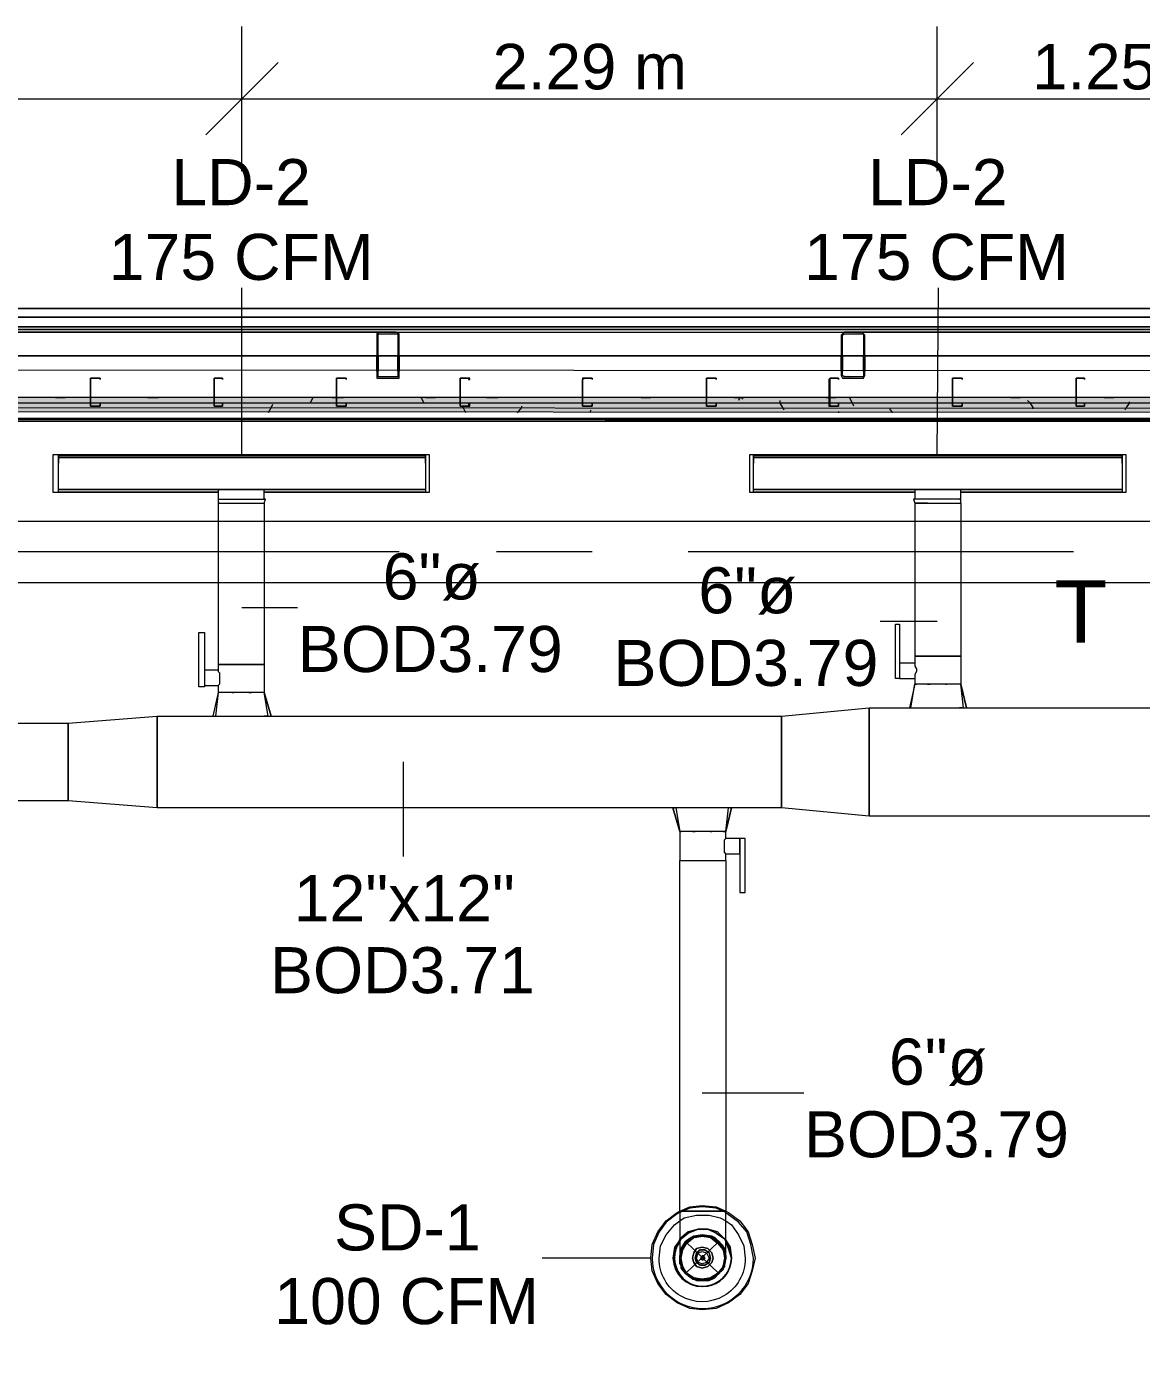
# Model space of a CAD drawing. Header units: metres. Extents: x -2 to 237, y -8 to 52.
# Drawn here: x 28.698 to 32.376, y 44.216 to 48.57 of the extents above; entities that cross this region are included whole.
import ezdxf

# ---------------------------------------------------------------- set-up
doc = ezdxf.new("R2010")
doc.units = ezdxf.units.M
doc.layers.add('HVAC - Ductos', color=5, linetype='Continuous', lineweight=0)
doc.layers.add('PDF2_Text', color=7, linetype='Continuous', lineweight=0)
doc.layers.add('PDF2_Geometry', color=7, linetype='Continuous', lineweight=0, true_color=0xaaaaaa)
doc.layers.add('PDF2_Solid Fills', color=7, linetype='Continuous', lineweight=0, true_color=0xffffff)
doc.styles.add('PDF Helvetica', font='')
doc.styles.get('PDF Helvetica').set_extended_font_data('Helvetica')

msp = doc.modelspace()

# ---------------------------------------------------------------- hatches: boundary and pattern name
at = {"layer": 'PDF2_Solid Fills', "lineweight": 0, "transparency": 33554559}
h = msp.add_hatch(color=256, dxfattribs=at)
h.paths.add_polyline_path([(29.9268, 47.4099), (29.9268, 47.5521), (29.9223, 47.5521), (29.9223, 47.4144), (29.8581, 47.4144), (29.8581, 47.5521), (29.8535, 47.5521), (29.8535, 47.4099)])
h.paths.add_polyline_path([(29.9268, 47.5567), (29.9268, 47.5612), (29.9223, 47.5612)])
h.paths.add_polyline_path([(29.8581, 47.5567), (29.8581, 47.5612), (29.8535, 47.5612)])
h.paths.add_polyline_path([(29.9177, 47.5567), (29.9177, 47.5612), (29.8627, 47.5612)])
h = msp.add_hatch(color=256, dxfattribs=at)
h.paths.add_polyline_path([(31.4541, 47.5567), (31.4541, 47.5612), (31.3899, 47.5612)])
h.paths.add_polyline_path([(31.3899, 47.5521), (31.3853, 47.5521), (31.3853, 47.419)])
h.paths.add_polyline_path([(31.3899, 47.4099), (31.4587, 47.4144), (31.3945, 47.419), (31.3899, 47.419)])
h.paths.add_polyline_path([(31.4633, 47.5521), (31.4587, 47.5521), (31.4587, 47.4144), (31.4633, 47.5515)])
h = msp.add_hatch(color=256, dxfattribs=at)
h.paths.add_polyline_path([(6.1562, 47.3319), (6.1562, 47.3457), (4.4593, 47.3457), (4.4593, 47.3319)])
h.paths.add_polyline_path([(55.7246, 47.3411), (55.7246, 47.3274), (56.4538, 47.3274), (56.4538, 47.3411)])
h.paths.add_polyline_path([(53.6929, 47.3411), (53.6929, 47.3274), (55.72, 47.3274), (55.72, 47.3411)])
h.paths.add_polyline_path([(50.8494, 47.3411), (50.8494, 47.3274), (53.6883, 47.3274), (53.6883, 47.3411)])
h.paths.add_polyline_path([(48.8177, 47.3411), (48.8177, 47.3274), (50.8448, 47.3274), (50.8448, 47.3411)])
h.paths.add_polyline_path([(45.9742, 47.3411), (45.9742, 47.3274), (48.8131, 47.3274), (48.8131, 47.3411)])
h.paths.add_polyline_path([(43.9425, 47.3411), (43.9425, 47.3274), (45.9696, 47.3274), (45.9696, 47.3411)])
h.paths.add_polyline_path([(43.1307, 47.3411), (43.1307, 47.3274), (43.9379, 47.3274), (43.9379, 47.3411)])
h.paths.add_polyline_path([(41.099, 47.3411), (41.099, 47.3274), (43.1261, 47.3274), (43.1261, 47.3411)])
h.paths.add_polyline_path([(39.0673, 47.3411), (39.0673, 47.3274), (41.0944, 47.3274), (41.0944, 47.3411)])
h.paths.add_polyline_path([(38.2555, 47.3411), (38.2555, 47.3274), (39.0627, 47.3274), (39.0627, 47.3411)])
h.paths.add_polyline_path([(36.2238, 47.3457), (36.2238, 47.3274), (38.2509, 47.3274), (38.2509, 47.3411), (36.6274, 47.3457)])
h.paths.add_polyline_path([(34.1921, 47.3457), (34.1921, 47.3274), (36.2192, 47.3274), (36.2192, 47.3457)])
h.paths.add_polyline_path([(33.3803, 47.3457), (33.3803, 47.3274), (34.1875, 47.3274), (34.1875, 47.3457)])
h.paths.add_polyline_path([(31.3486, 47.3457), (31.3486, 47.3274), (33.3757, 47.3274), (33.3757, 47.3457)])
h.paths.add_polyline_path([(30.945, 47.3457), (30.945, 47.3274), (31.344, 47.3274), (31.344, 47.3457)])
h.paths.add_polyline_path([(28.5051, 47.3457), (28.5051, 47.3274), (30.9404, 47.3274), (30.9404, 47.3457)])
h.paths.add_polyline_path([(26.4734, 47.3457), (26.4734, 47.3274), (28.5005, 47.3274), (28.5005, 47.3457)])
h.paths.add_polyline_path([(23.6299, 47.3457), (23.6299, 47.3274), (26.4688, 47.3274), (26.4688, 47.3457)])
h.paths.add_polyline_path([(21.5982, 47.3457), (21.5982, 47.3274), (23.6253, 47.3274), (23.6253, 47.3457)])
h.paths.add_polyline_path([(20.7864, 47.3457), (20.7864, 47.3274), (21.5936, 47.3274), (21.5936, 47.3457)])
h.paths.add_polyline_path([(18.7547, 47.3457), (18.7547, 47.3274), (20.7818, 47.3274), (20.7818, 47.3457)])
h.paths.add_polyline_path([(16.7229, 47.3457), (16.7229, 47.3274), (18.7501, 47.3274), (18.7501, 47.3457)])
h.paths.add_polyline_path([(15.9112, 47.3457), (15.9112, 47.3274), (16.7184, 47.3274), (16.7184, 47.3457)])
h.paths.add_polyline_path([(13.8795, 47.3457), (13.8795, 47.3274), (15.9066, 47.3274), (15.9066, 47.3457)])
h.paths.add_polyline_path([(12.2514, 47.3319), (13.8626, 47.3274), (13.8749, 47.3274), (13.8749, 47.3457), (11.8478, 47.3457), (11.8478, 47.3319)])
h.paths.add_polyline_path([(11.8432, 47.3319), (11.8432, 47.3457), (11.036, 47.3457), (11.036, 47.3319)])
h.paths.add_polyline_path([(11.0314, 47.3319), (11.0314, 47.3457), (9.0043, 47.3457), (9.0043, 47.3319)])
h.paths.add_polyline_path([(8.9997, 47.3319), (8.9997, 47.3457), (6.1608, 47.3457), (6.1608, 47.3319)])
for points in [[(4.4593, 47.3136), (56.4217, 47.3136), (56.44, 47.309), (56.4401, 47.309), (56.4401, 47.3273), (12.2514, 47.3319), (4.4593, 47.3319)], [(56.408, 47.2998), (56.4217, 47.2953), (56.4217, 47.3136), (4.4593, 47.3136), (4.4593, 47.2998)]]:
    msp.add_hatch(color=256, dxfattribs=at).paths.add_polyline_path(points)

# ---------------------------------------------------------------- linework, layer by layer
at = {"layer": 'HVAC - Ductos', "lineweight": 0}
for points in [[(29.4086, 48.0932), (29.4086, 48.3317), (29.4086, 48.5702)], [(31.7017, 48.0932), (31.7017, 48.3317), (31.7017, 48.5702)], [(29.5279, 48.451), (29.4086, 48.3317), (29.2893, 48.2125)], [(31.821, 48.451), (31.7017, 48.3317), (31.5825, 48.2125)], [(5.1014, 48.3317), (6.6102, 48.3317), (11.2332, 48.3317), (13.43, 48.3317), (14.5491, 48.3317), (16.2368, 48.3317), (17.9751, 48.3317), (20.3645, 48.3317), (22.5016, 48.3317), (23.7537, 48.3317), (27.1155, 48.3317), (29.4086, 48.3317), (31.7017, 48.3317), (32.9583, 48.3317), (34.4718, 48.3317), (36.1367, 48.3317), (38.6499, 48.3317)], [(29.4086, 47.1576), (29.4086, 47.708)], [(31.7017, 47.1576), (31.7063, 47.708)], [(30.014, 47.1301), (30.014, 47.1347), (30.014, 47.1393), (30.014, 47.1576), (30.014, 47.153), (28.8032, 47.153), (28.8032, 47.1576), (28.8032, 47.1393), (28.8032, 47.1347), (28.8032, 47.1301)], [(30.014, 47.1576), (28.8032, 47.1576)], [(28.8032, 47.1347), (28.8032, 47.1393), (28.8032, 47.1439)], [(30.014, 47.1439), (30.014, 47.1393), (30.014, 47.1347)], [(32.3117, 47.1301), (32.3117, 47.1347), (32.3117, 47.1393), (32.3117, 47.1576), (32.3117, 47.153), (31.0963, 47.153), (31.0963, 47.1576), (31.0963, 47.1393), (31.0963, 47.1347), (31.0963, 47.1301)], [(32.3117, 47.1576), (31.0963, 47.1576)], [(31.0963, 47.1347), (31.0963, 47.1393), (31.0963, 47.1439)], [(32.3117, 47.1439), (32.3117, 47.1393), (32.3117, 47.1347)], [(28.8032, 47.098), (28.8032, 47.1026)], [(28.8032, 47.0888), (28.8032, 47.0934)], [(30.014, 47.1026), (30.014, 47.098)], [(30.014, 47.0934), (30.014, 47.0888)], [(31.0963, 47.098), (31.0963, 47.1026)], [(31.0963, 47.0888), (31.0963, 47.0934)], [(32.3117, 47.1026), (32.3117, 47.098)], [(32.3117, 47.0934), (32.3117, 47.0888)], [(28.8032, 47.0338), (29.3306, 47.0338), (28.8032, 47.0338), (28.8032, 47.0521), (28.8032, 47.0567), (28.8032, 47.0613)], [(28.8032, 47.0476), (28.8032, 47.0521), (28.8032, 47.0567)], [(30.014, 47.0613), (30.014, 47.0567), (30.014, 47.0521), (30.014, 47.0338), (29.4819, 47.0338), (30.014, 47.0338)], [(30.014, 47.0567), (30.014, 47.0521), (30.014, 47.0476)], [(31.0963, 47.0338), (31.6284, 47.0338), (31.0963, 47.0338), (31.0963, 47.0521), (31.0963, 47.0567), (31.0963, 47.0613)], [(31.0963, 47.0476), (31.0963, 47.0521), (31.0963, 47.0567)], [(31.7751, 47.0109), (31.7797, 47.0109), (31.7797, 47.043), (31.7751, 47.043), (31.7705, 47.043), (31.7567, 47.043), (31.743, 47.043), (31.7247, 47.043), (31.7017, 47.043), (31.6833, 47.043), (31.665, 47.043), (31.6513, 47.043), (31.6376, 47.043), (31.6284, 47.043), (31.6284, 47.0109)], [(32.3117, 47.0613), (32.3117, 47.0567), (32.3117, 47.0521), (32.3117, 47.0338), (31.7797, 47.0338), (32.3117, 47.0338)], [(32.3117, 47.0567), (32.3117, 47.0521), (32.3117, 47.0476)], [(29.4407, 46.9971), (29.4453, 46.9971), (29.4636, 46.9971), (29.4728, 46.9971), (29.4774, 46.9971), (29.4819, 46.9971), (29.4819, 46.4651), (29.4728, 46.4651), (29.4636, 46.4651), (29.4453, 46.4651), (29.427, 46.4651), (29.4086, 46.4651), (29.3902, 46.4651), (29.3719, 46.4651), (29.3536, 46.4651), (29.3398, 46.4651), (29.3352, 46.4651), (29.3306, 46.4651), (29.3306, 46.4468), (29.2848, 46.4468), (29.2848, 46.4422), (29.2848, 46.4376), (29.2848, 46.433), (29.2848, 46.4284), (29.2848, 46.4192), (29.2848, 46.4146), (29.2848, 46.4055), (29.2848, 46.4009), (29.2848, 46.3963), (29.3306, 46.3963), (29.3306, 46.3734), (29.3215, 46.2954)], [(29.3352, 46.9971), (29.3306, 46.9971), (29.3306, 46.4651), (29.3352, 46.4651), (29.3398, 46.4651), (29.3536, 46.4651), (29.3719, 46.4651), (29.3902, 46.4651), (29.4086, 46.4651), (29.427, 46.4651), (29.4453, 46.4651), (29.4636, 46.4651), (29.4728, 46.4651), (29.4819, 46.4651), (29.4819, 46.3734), (29.4774, 46.3734), (29.4728, 46.3734), (29.4636, 46.3734), (29.4453, 46.3734), (29.427, 46.3734), (29.4086, 46.3734), (29.3902, 46.3734), (29.3719, 46.3734), (29.3536, 46.3734), (29.3398, 46.3734), (29.3352, 46.3734), (29.3306, 46.3734), (29.3123, 46.2954), (29.3169, 46.2954)], [(29.3306, 47.0109), (29.3352, 47.0109), (29.3536, 47.0109), (29.3765, 47.0109), (29.4086, 47.0109), (29.4362, 47.0109), (29.4636, 47.0109), (29.4774, 47.0109), (29.4865, 47.0109)], [(29.3398, 46.9971), (29.3536, 46.9971), (29.3719, 46.9971), (29.3765, 46.9971)], [(29.3811, 46.9971), (29.3902, 46.9971), (29.4086, 46.9971), (29.427, 46.9971), (29.4316, 46.9971)], [(31.7751, 46.9971), (31.7797, 46.9971), (31.7797, 46.4926), (31.7751, 46.4926), (31.7705, 46.4926), (31.7567, 46.4926), (31.743, 46.4926), (31.7247, 46.4926), (31.7017, 46.4926), (31.6833, 46.4926), (31.665, 46.4926), (31.6513, 46.4926), (31.6376, 46.4926), (31.6284, 46.4926), (31.6284, 46.4697), (31.5779, 46.4697), (31.5779, 46.4651), (31.5779, 46.4605), (31.5779, 46.4514), (31.5779, 46.4468), (31.5779, 46.4376), (31.5779, 46.433), (31.5779, 46.4284), (31.5779, 46.4238), (31.5779, 46.4192), (31.6284, 46.4192), (31.6284, 46.4009), (31.633, 46.4009), (31.6284, 46.4009)], [(31.6696, 46.9971), (31.665, 46.9971), (31.6513, 46.9971), (31.6376, 46.9971), (31.633, 46.9971), (31.6284, 46.9971), (31.6284, 46.4926), (31.6376, 46.4926), (31.6513, 46.4926), (31.665, 46.4926), (31.6833, 46.4926), (31.7017, 46.4926), (31.7247, 46.4926), (31.743, 46.4926), (31.7567, 46.4926), (31.7705, 46.4926), (31.7751, 46.4926), (31.7797, 46.4926), (31.7797, 46.4009), (31.7751, 46.4009), (31.7705, 46.4009), (31.7567, 46.4009), (31.743, 46.4009), (31.7247, 46.4009), (31.7017, 46.4009), (31.6833, 46.4009), (31.665, 46.4009), (31.6513, 46.4009), (31.6376, 46.4009), (31.633, 46.4009), (31.6284, 46.4009), (31.61, 46.3229)], [(31.6788, 46.9971), (31.6833, 46.9971), (31.7017, 46.9971), (31.7247, 46.9971), (31.7293, 46.9971)], [(31.7339, 46.9971), (31.743, 46.9971), (31.7567, 46.9971), (31.7705, 46.9971)], [(29.4086, 46.6532), (29.5921, 46.6532)], [(31.7017, 46.6073), (31.5137, 46.6073)], [(31.6284, 46.4697), (31.6284, 46.4651), (31.6284, 46.4605), (31.633, 46.4514), (31.633, 46.4422), (31.6284, 46.433), (31.6284, 46.4284), (31.6284, 46.4238), (31.6284, 46.4192)], [(29.3306, 46.4468), (29.3306, 46.4422), (29.3352, 46.4376), (29.3352, 46.433), (29.3352, 46.4238), (29.3352, 46.4146), (29.3352, 46.4055), (29.3352, 46.4009), (29.3306, 46.3963)], [(31.6146, 46.3229), (31.6284, 46.4009), (31.61, 46.3229), (31.6146, 46.3229), (31.6192, 46.3229), (31.6284, 46.3229)], [(31.7201, 46.3229), (31.7247, 46.3229), (31.7384, 46.3229), (31.7476, 46.3229), (31.7522, 46.3229), (31.7567, 46.3229), (31.7751, 46.3229), (31.7889, 46.3229), (31.7797, 46.4009)], [(31.7981, 46.3229), (31.7797, 46.4009), (31.7981, 46.3229)], [(29.3306, 46.3734), (29.3123, 46.2954), (29.3169, 46.2954), (29.3215, 46.2954), (29.3352, 46.2954), (29.3536, 46.2954), (29.3582, 46.2954), (29.3628, 46.2954), (29.3719, 46.2954), (29.3856, 46.2954), (29.3902, 46.2954)], [(29.5049, 46.2954), (29.4819, 46.3734), (29.5049, 46.2954)], [(29.4957, 46.2954), (29.4819, 46.3734)], [(29.3948, 46.2954), (29.4178, 46.2954), (29.4224, 46.2954), (29.427, 46.2954), (29.4407, 46.2954), (29.4499, 46.2954), (29.4545, 46.2954), (29.4636, 46.2954), (29.4774, 46.2954)], [(29.4911, 46.2954), (29.4819, 46.2954), (29.4911, 46.2954), (29.4957, 46.2954), (29.5003, 46.2954), (29.5049, 46.2954), (29.5003, 46.2954)], [(31.1881, 46.2954), (31.477, 46.3229)], [(31.1881, 45.9927), (31.1881, 46.2954)], [(31.477, 46.3229), (31.477, 45.9652)], [(31.633, 46.3229), (31.6513, 46.3229)], [(31.6559, 46.3229), (31.6605, 46.3229), (31.6696, 46.3229), (31.6833, 46.3229), (31.6879, 46.3229), (31.6925, 46.3229), (31.7155, 46.3229)], [(31.7843, 46.3229), (31.7751, 46.3229)], [(31.7935, 46.3229), (31.7981, 46.3229)], [(29.9406, 46.144), (29.9406, 45.8322)], [(30.8533, 45.9927), (30.8441, 45.9927), (30.8395, 45.9927), (30.8349, 45.9927), (30.8303, 45.9927), (30.8533, 45.9148), (30.8303, 45.9927), (30.8349, 45.9927)], [(30.8395, 45.9927), (30.8533, 45.9148), (30.8578, 45.9148)], [(30.9954, 45.9148), (31, 45.9148), (31.0046, 45.9148), (31, 45.9148), (30.9954, 45.9148), (30.9817, 45.9148), (30.968, 45.9148), (30.9496, 45.9148), (30.9266, 45.9148), (30.9083, 45.9148), (30.89, 45.9148), (30.8716, 45.9148), (30.8624, 45.9148), (30.8578, 45.9148), (30.8533, 45.9148), (30.8533, 45.8185), (30.8624, 45.8185), (30.8716, 45.8185), (30.89, 45.8185), (30.9083, 45.8185), (30.9266, 45.8185), (30.9496, 45.8185), (30.968, 45.8185), (30.9817, 45.8185), (30.9954, 45.8185), (31, 45.8185), (31.0046, 45.8185), (31.0046, 45.8414), (31.0505, 45.8414), (31.0505, 45.846), (31.0505, 45.8552), (31.0505, 45.8597), (31.0505, 45.8643), (31.0505, 45.8735), (31.0505, 45.878), (31.0505, 45.8826), (31.0505, 45.8872), (31.0505, 45.8918), (31.0505, 45.7129), (31.0688, 45.7129), (31.0688, 45.8918), (31.0505, 45.8918), (31.0046, 45.8918), (31.0046, 45.9148), (31.0138, 45.9927), (31, 45.9927), (30.9817, 45.9927), (30.9771, 45.9927), (30.9725, 45.9927), (30.9634, 45.9927), (30.9496, 45.9927), (30.945, 45.9927), (30.9404, 45.9927), (30.9175, 45.9927), (30.9129, 45.9927), (30.9083, 45.9927), (30.8946, 45.9927), (30.8854, 45.9927), (30.8808, 45.9927)], [(30.8762, 45.9927), (30.8716, 45.9927), (30.8578, 45.9927)], [(31.023, 45.9927), (31.0046, 45.9148), (31.023, 45.9927)], [(31.477, 45.9652), (31.1881, 45.9927)], [(30.8762, 45.9148), (30.8716, 45.9148)], [(30.9312, 45.9148), (30.9266, 45.9148)], [(30.9817, 45.9148), (30.9771, 45.9148)], [(31.0046, 45.8414), (31, 45.846), (31, 45.8552), (31, 45.8597), (31, 45.8689), (31, 45.878), (31, 45.8872), (31.0046, 45.8918)], [(30.9266, 45.0525), (31.2614, 45.0525)], [(30.8533, 44.6627), (30.8854, 44.6765), (30.9266, 44.681), (30.9725, 44.6765), (31.0046, 44.6627)], [(31.0046, 44.6581), (30.9725, 44.6719), (30.9266, 44.6765), (30.8854, 44.6719), (30.8533, 44.6581)], [(31.0046, 44.5113), (31.0046, 44.5159), (31.0046, 44.5343), (31.0046, 44.5618), (31.0046, 44.5985), (31.0046, 44.6444), (31.0046, 44.6627), (31, 44.6627), (30.9954, 44.6627), (30.9817, 44.6627), (30.968, 44.6627), (30.9496, 44.6627), (30.9266, 44.6627), (30.9083, 44.6627), (30.89, 44.6627), (30.8716, 44.6627), (30.8624, 44.6627), (30.8533, 44.6627), (30.8533, 44.6168), (30.8533, 44.5756), (30.8533, 44.5435), (30.8533, 44.5205), (30.8533, 44.5113)], [(30.8533, 44.6627), (30.8624, 44.6627), (30.8716, 44.6627), (30.89, 44.6627), (30.9083, 44.6627), (30.9266, 44.6627), (30.9496, 44.6627), (30.968, 44.6627), (30.9817, 44.6627), (30.9954, 44.6627), (31, 44.6627), (31.0046, 44.6627)], [(30.8533, 44.6306), (30.867, 44.6398), (30.9083, 44.649), (30.9496, 44.649), (30.9863, 44.6398), (31.0046, 44.6306)], [(30.9542, 44.5802), (30.9588, 44.5802), (30.9588, 44.5756), (30.9817, 44.5618), (30.968, 44.5756), (30.9496, 44.5802), (30.9266, 44.5847), (30.9083, 44.5802), (30.89, 44.5756), (30.8716, 44.5618), (30.8624, 44.5481), (30.8533, 44.5297), (30.8533, 44.5159), (30.8533, 44.5068), (30.8533, 44.4884), (30.8624, 44.4701), (30.8716, 44.4563), (30.89, 44.4426), (30.9083, 44.4334), (30.9266, 44.4334), (30.9496, 44.4334), (30.968, 44.4426), (30.9817, 44.4563), (30.9954, 44.4701), (31, 44.4884), (30.9908, 44.4701), (30.9817, 44.4563), (30.9634, 44.4426), (30.945, 44.438), (30.9266, 44.4334), (30.9083, 44.438), (30.89, 44.4426), (30.8762, 44.4563), (30.8624, 44.4701), (30.8578, 44.4884), (30.8533, 44.5068), (30.8578, 44.5297), (30.8624, 44.5435), (30.8762, 44.5618), (30.89, 44.571), (30.9083, 44.5802), (30.9266, 44.5802), (30.945, 44.5802), (30.9634, 44.571), (30.9817, 44.5618), (30.9908, 44.5435), (31, 44.5297), (30.9954, 44.5481), (30.9817, 44.5618), (30.9954, 44.5389), (31, 44.5389), (31, 44.5343)], [(30.8716, 44.4563), (30.8578, 44.4793), (30.8578, 44.4839), (30.8533, 44.5068), (30.8578, 44.5343), (30.8578, 44.5389), (30.8716, 44.5618), (30.8578, 44.5389)], [(30.8624, 44.5389), (30.8762, 44.5618), (30.8946, 44.5756), (30.8991, 44.5802), (30.9037, 44.5802)], [(30.9037, 44.5756), (30.9266, 44.5802), (30.9542, 44.5756)], [(30.7569, 44.5068), (30.3992, 44.5068)], [(30.8533, 44.5113), (30.8578, 44.5389), (30.8533, 44.5068), (30.8578, 44.4839)], [(30.8578, 44.4839), (30.8578, 44.4793), (30.8578, 44.4747), (30.8578, 44.4793), (30.8578, 44.4839), (30.8533, 44.4884), (30.8533, 44.5068), (30.8533, 44.5159)], [(30.8533, 44.5068), (30.8578, 44.4793)], [(30.8762, 44.4563), (30.8946, 44.438), (30.8991, 44.438), (30.9266, 44.4334), (30.9588, 44.438), (30.9817, 44.4563), (31, 44.4793), (31.0046, 44.5068), (31, 44.4839), (30.9954, 44.4793), (30.9817, 44.4563), (30.9588, 44.4426)], [(30.9954, 44.5343), (31, 44.5068), (30.9954, 44.4839)], [(31.0046, 44.5159), (31.0046, 44.5068), (31, 44.4884), (31, 44.4839), (31, 44.4793), (30.9954, 44.4747), (31, 44.4793), (31, 44.4839)], [(30.8946, 44.438), (30.8991, 44.438), (30.9037, 44.438), (30.8991, 44.438), (30.8946, 44.438), (30.89, 44.4426), (30.8716, 44.4563), (30.8624, 44.4701), (30.8578, 44.4793)], [(30.8991, 44.438), (30.8716, 44.4563), (30.8578, 44.4747)], [(30.8946, 44.4426), (30.8762, 44.4563), (30.8624, 44.4793)], [(30.9954, 44.4793), (30.9954, 44.4701), (30.9817, 44.4563), (30.968, 44.4426), (30.9588, 44.438), (30.9542, 44.438), (30.9496, 44.4334), (30.9266, 44.4334), (30.9083, 44.4334), (30.8991, 44.438)], [(30.9954, 44.4747), (30.9817, 44.4563), (30.9588, 44.438), (30.9542, 44.438), (30.9266, 44.4334), (30.9037, 44.438), (30.9266, 44.4334), (30.9542, 44.438)], [(30.9588, 44.438), (30.9542, 44.438)]]:
    msp.add_lwpolyline(points, dxfattribs=at)
for points in [[(28.7848, 47.1576), (28.7848, 47.0338), (28.8032, 47.0338), (28.8032, 47.1576)], [(28.8032, 47.1484), (30.014, 47.1484), (30.014, 47.043), (28.8032, 47.043)], [(30.0278, 47.1576), (30.014, 47.1576), (30.014, 47.0338), (30.0278, 47.0338)], [(31.0826, 47.1576), (31.0826, 47.0338), (31.0963, 47.0338), (31.0963, 47.1576)], [(31.0963, 47.1484), (32.3117, 47.1484), (32.3117, 47.043), (31.0963, 47.043)], [(32.3255, 47.1576), (32.3117, 47.1576), (32.3117, 47.0338), (32.3255, 47.0338)], [(30.014, 47.043), (28.8032, 47.043)], [(29.3306, 46.9971), (29.3352, 46.9971), (29.3536, 46.9971), (29.3765, 46.9971), (29.4086, 46.9971), (29.4362, 46.9971), (29.4636, 46.9971), (29.4774, 46.9971), (29.4819, 46.9971), (29.4865, 47.0109), (29.4819, 47.0109), (29.4819, 47.043), (29.4728, 47.043), (29.4636, 47.043), (29.4453, 47.043), (29.427, 47.043), (29.4086, 47.043), (29.3902, 47.043), (29.3719, 47.043), (29.3536, 47.043), (29.3398, 47.043), (29.3352, 47.043), (29.3306, 47.043), (29.3306, 47.0109)], [(32.3117, 47.043), (31.0963, 47.043)], [(31.6284, 46.9971), (31.633, 46.9971), (31.6513, 46.9971), (31.6742, 46.9971), (31.7017, 46.9971), (31.7339, 46.9971), (31.7567, 46.9971), (31.7751, 46.9971), (31.7797, 46.9971), (31.7797, 47.0109), (31.7751, 47.0109), (31.7567, 47.0109), (31.7339, 47.0109), (31.7017, 47.0109), (31.6742, 47.0109), (31.6467, 47.0109), (31.633, 47.0109), (31.6238, 47.0109)], [(31.5642, 46.5981), (31.5779, 46.5981), (31.5779, 46.4192), (31.5642, 46.4192)], [(29.2665, 46.5706), (29.2848, 46.5706), (29.2848, 46.3917), (29.2665, 46.3917)], [(31.6788, 46.4009), (31.6742, 46.4009), (31.6696, 46.4009), (31.6742, 46.4009)], [(31.7339, 46.4009), (31.7293, 46.4009)], [(29.3811, 46.3734), (29.3765, 46.3734)], [(29.4407, 46.3734), (29.4362, 46.3734), (29.4316, 46.3734), (29.4362, 46.3734)], [(29.1288, 45.9927), (28.8353, 46.0157), (28.8353, 46.2725), (29.1288, 46.2954)], [(31.1881, 45.9927), (29.1288, 45.9927), (29.1288, 46.2954), (31.1881, 46.2954)], [(33.5133, 46.3229), (33.5133, 45.8139), (33.362, 45.9652), (33.362, 46.3229), (33.362, 45.9652), (31.477, 45.9652), (31.477, 46.3229), (33.362, 46.3229)], [(28.8353, 46.0157), (26.9412, 46.0157), (26.9412, 46.2725), (28.8353, 46.2725)], [(31.023, 45.9927), (31.0184, 45.9927)], [(30.8946, 45.9148), (30.8991, 45.9148), (30.9037, 45.9148), (30.8991, 45.9148)], [(30.9542, 45.9148), (30.9588, 45.9148)], [(31.0046, 45.8185), (31.0046, 44.6627), (31.0138, 44.6581), (31.0505, 44.6306), (31.078, 44.5939), (31.0918, 44.5527), (31.1009, 44.5068), (31.0918, 44.4655), (31.078, 44.4242), (31.0505, 44.3875), (31.0138, 44.36), (30.9725, 44.3416), (30.9266, 44.3371), (30.8854, 44.3416), (30.8441, 44.36), (30.8074, 44.3875), (30.7799, 44.4242), (30.7615, 44.4655), (30.7569, 44.5068), (30.7615, 44.5527), (30.7799, 44.5939), (30.8074, 44.6306), (30.8441, 44.6581), (30.8533, 44.6627), (30.8533, 45.8185), (30.8624, 45.8185), (30.8716, 45.8185), (30.89, 45.8185), (30.9083, 45.8185), (30.9266, 45.8185), (30.9496, 45.8185), (30.968, 45.8185), (30.9817, 45.8185), (30.9954, 45.8185), (31, 45.8185)], [(30.8808, 44.5939), (30.9129, 44.6031), (30.945, 44.6031), (30.9771, 44.5939), (31, 44.571), (31.0046, 44.5664), (31, 44.571), (31.0046, 44.5618), (31, 44.571), (30.9725, 44.5893), (30.945, 44.6031), (30.9129, 44.6031), (30.8808, 44.5893), (30.8578, 44.571), (30.8533, 44.5618), (30.8578, 44.571), (30.8808, 44.5893), (30.9129, 44.6031), (30.945, 44.6031), (30.9725, 44.5893), (31, 44.571), (30.9771, 44.5939), (30.945, 44.6031), (30.9129, 44.6031), (30.8808, 44.5939), (30.8533, 44.571), (30.8533, 44.5664), (30.8533, 44.571)], [(31, 44.5068), (30.9954, 44.4793), (30.9771, 44.4563), (30.9542, 44.4426), (30.9266, 44.438), (30.8991, 44.4426), (30.8762, 44.4563), (30.8624, 44.4793), (30.8578, 44.5068), (30.8624, 44.5343), (30.8762, 44.5572), (30.8991, 44.5756), (30.9266, 44.5802), (30.9542, 44.5756), (30.9771, 44.5572), (30.9954, 44.5343)], [(30.9817, 44.5618), (30.9588, 44.5802), (30.9266, 44.5847), (30.8991, 44.5802), (30.8716, 44.5618), (30.8991, 44.5802), (30.9266, 44.5847), (30.9588, 44.5802), (30.9817, 44.5618), (31, 44.5389)], [(31.023, 44.5068), (31.0184, 44.5435), (31.0046, 44.5664), (31.0184, 44.5435)], [(30.8991, 44.5251), (30.8946, 44.5068), (30.8991, 44.5251), (30.9083, 44.5389), (30.9266, 44.5435), (30.945, 44.5389), (30.9588, 44.5251), (30.9634, 44.5068), (30.9588, 44.5251), (30.945, 44.5389), (30.9266, 44.5435), (30.9083, 44.5389)], [(30.9588, 44.493), (30.9634, 44.5068), (30.9588, 44.493), (30.945, 44.4793), (30.9266, 44.4747), (30.9083, 44.4793), (30.8991, 44.493), (30.8946, 44.5068), (30.8991, 44.493), (30.9083, 44.4793), (30.9266, 44.4747), (30.945, 44.4793)], [(30.9083, 44.5251), (30.9037, 44.5068), (30.9083, 44.5251), (30.9175, 44.5343), (30.9358, 44.5343), (30.9496, 44.5251), (30.9542, 44.5068), (30.9496, 44.5251), (30.9358, 44.5343), (30.9221, 44.5343)], [(30.9496, 44.493), (30.9542, 44.5068), (30.9496, 44.493), (30.9358, 44.4839), (30.9175, 44.4839), (30.9083, 44.493), (30.9037, 44.5068), (30.9083, 44.493), (30.9221, 44.4839), (30.9358, 44.4839)], [(30.9129, 44.5251), (30.9266, 44.5297), (30.9404, 44.5251), (30.9496, 44.5068), (30.9404, 44.493), (30.9266, 44.4884), (30.9129, 44.493), (30.9083, 44.5068)], [(30.9266, 44.5113), (30.9221, 44.5068), (30.9266, 44.5159), (30.9312, 44.5159), (30.9358, 44.5068), (30.9312, 44.5022), (30.9266, 44.5022), (30.9221, 44.5068), (30.9266, 44.5022), (30.9312, 44.5022), (30.9312, 44.5068), (30.9312, 44.5113)], [(31.0046, 44.5113), (31.0046, 44.5068), (31.0046, 44.5159), (31, 44.5297), (31, 44.5068), (31, 44.4884), (31.0046, 44.5068), (31, 44.5389)]]:
    msp.add_lwpolyline(points, close=True, dxfattribs=at)
for points in [[(30.8533, 44.6581), (30.8441, 44.6536), (30.8074, 44.626), (30.7845, 44.5939), (30.7661, 44.5527), (30.7615, 44.5068, 0.986375), (31.0963, 44.5068), (31.0872, 44.5527), (31.0734, 44.5939), (31.0459, 44.626), (31.0092, 44.6536), (31.0046, 44.6581)], [(31.0046, 44.6306), (31.023, 44.6168), (31.0459, 44.5847), (31.0642, 44.5481), (31.0688, 44.5068, -1.008104), (30.7845, 44.5068), (30.7891, 44.5481), (30.8074, 44.5847), (30.8349, 44.6168), (30.8533, 44.6306)]]:
    msp.add_lwpolyline(points, format="xyb", dxfattribs=at)
msp.add_lwpolyline([(30.8533, 44.5664), (30.8349, 44.5435), (30.8303, 44.5068, 0.970228), (31.023, 44.5068), (31.0138, 44.5389), (31.0046, 44.5618, -1.368432), (30.8349, 44.5068), (30.8395, 44.5389), (30.8533, 44.5618, 1.368438), (31.023, 44.5068, -1.383813)], format="xyb", close=True, dxfattribs=at)
at = {"layer": 'PDF2_Geometry', "lineweight": 0}
for points in [[(29.8901, 47.6392), (31.4219, 47.6392), (29.8901, 47.6392), (28.3537, 47.6392), (26.8219, 47.6392), (28.3537, 47.6392)], [(29.8901, 47.6117), (28.3537, 47.6117)], [(31.4219, 47.6117), (29.8901, 47.6117)], [(32.9583, 47.6392), (34.4902, 47.6392), (36.0266, 47.6392), (34.4902, 47.6392), (32.9583, 47.6392), (31.4219, 47.6392)], [(32.9583, 47.6117), (31.4219, 47.6117)], [(29.8901, 47.5796), (28.3537, 47.5796)], [(29.8901, 47.5704), (28.3537, 47.5704)], [(29.8535, 47.419), (29.8535, 47.4099), (29.8627, 47.4099), (29.9177, 47.4099), (29.9268, 47.4099), (29.9268, 47.419), (29.9268, 47.5521), (29.9268, 47.5567), (29.9177, 47.5612), (29.8627, 47.5612), (29.8535, 47.5567), (29.8535, 47.5521)], [(29.9177, 47.4144), (29.8627, 47.4144), (29.8581, 47.4144), (29.8581, 47.419), (29.8581, 47.5521), (29.8581, 47.5567), (29.8627, 47.5567), (29.9177, 47.5567), (29.9223, 47.5567), (29.9223, 47.5521), (29.9223, 47.419), (29.9223, 47.4144)], [(31.4219, 47.5796), (29.8901, 47.5796)], [(31.4219, 47.5704), (29.8901, 47.5704)], [(31.3853, 47.419), (31.3899, 47.4099), (31.3945, 47.4099), (31.4541, 47.4099), (31.4587, 47.4099), (31.4633, 47.419), (31.4633, 47.5521), (31.4587, 47.5567), (31.4541, 47.5612), (31.3945, 47.5612), (31.3899, 47.5567), (31.3853, 47.5521)], [(31.4541, 47.4144), (31.3945, 47.4144), (31.3899, 47.419), (31.3899, 47.5521), (31.3945, 47.5567), (31.4541, 47.5567), (31.4587, 47.5567), (31.4587, 47.5521), (31.4587, 47.419), (31.4587, 47.4144)], [(32.9583, 47.5796), (31.4219, 47.5796)], [(32.9583, 47.5704), (31.4219, 47.5704)], [(28.4317, 47.4832), (29.8535, 47.4832)], [(29.8901, 47.4832), (29.9223, 47.4832), (29.8901, 47.4832), (29.8581, 47.4832)], [(29.9268, 47.4832), (31.3853, 47.4832)], [(31.4219, 47.4832), (31.4587, 47.4832), (31.4219, 47.4832), (31.3899, 47.4832)], [(31.4633, 47.4832), (32.8758, 47.4832)], [(28.9408, 47.4099), (28.9087, 47.4099), (28.9087, 47.4053), (28.9087, 47.3181), (28.9408, 47.3181), (28.9408, 47.3273), (28.9408, 47.3181), (28.9087, 47.3181), (28.9087, 47.4053), (28.9087, 47.4099), (28.9408, 47.4099), (28.9408, 47.4053)], [(29.3444, 47.4099), (29.3169, 47.4099), (29.3169, 47.4053), (29.3169, 47.3181), (29.3444, 47.3181), (29.3444, 47.3273), (29.3444, 47.3181), (29.3169, 47.3181), (29.3169, 47.4053), (29.3169, 47.4099), (29.3444, 47.4099), (29.3444, 47.4053)], [(29.7526, 47.4099), (29.725, 47.4099), (29.7204, 47.4099), (29.7204, 47.4053), (29.7204, 47.3181), (29.725, 47.3181), (29.7526, 47.3181), (29.7526, 47.3273), (29.7526, 47.3181), (29.725, 47.3181), (29.7204, 47.3181), (29.7204, 47.4053), (29.7204, 47.4099), (29.725, 47.4099), (29.7526, 47.4099), (29.7526, 47.4053)], [(30.1607, 47.4099), (30.1287, 47.4099), (30.1287, 47.4053), (30.1287, 47.3181), (30.1607, 47.3181), (30.1607, 47.3273), (30.1561, 47.3273), (30.1561, 47.3181), (30.1287, 47.3181), (30.1287, 47.4053), (30.1287, 47.4099), (30.1561, 47.4099), (30.1561, 47.4053), (30.1607, 47.4053)], [(30.5643, 47.4099), (30.5369, 47.4099), (30.5323, 47.4099), (30.5323, 47.4053), (30.5323, 47.3181), (30.5369, 47.3181), (30.5643, 47.3181), (30.5643, 47.3273), (30.5643, 47.3181), (30.5369, 47.3181), (30.5323, 47.3181), (30.5323, 47.4053), (30.5369, 47.4099), (30.5643, 47.4099), (30.5643, 47.4053)], [(30.9725, 47.4099), (30.9404, 47.4099), (30.9404, 47.4053), (30.9404, 47.3181), (30.9725, 47.3181), (30.9725, 47.3273), (30.9725, 47.3181), (30.9404, 47.3181), (30.9404, 47.4053), (30.9404, 47.4099), (30.9725, 47.4099), (30.9725, 47.4053)], [(31.3761, 47.4099), (31.3486, 47.4099), (31.344, 47.4053), (31.344, 47.3181), (31.3486, 47.3181), (31.3761, 47.3181), (31.3761, 47.3273), (31.3761, 47.3181), (31.3486, 47.3181), (31.3486, 47.4053), (31.3486, 47.4099), (31.3761, 47.4099), (31.3761, 47.4053)], [(31.7843, 47.4099), (31.7522, 47.4099), (31.7522, 47.4053), (31.7522, 47.3181), (31.7843, 47.3181), (31.7843, 47.3273), (31.7843, 47.3181), (31.7522, 47.3181), (31.7522, 47.4053), (31.7522, 47.4099), (31.7843, 47.4099), (31.7843, 47.4053)], [(32.1879, 47.4099), (32.1604, 47.4099), (32.1604, 47.4053), (32.1604, 47.3181), (32.1879, 47.3181), (32.1879, 47.3273), (32.1879, 47.3181), (32.1604, 47.3181), (32.1604, 47.4053), (32.1604, 47.4099), (32.1879, 47.4099), (32.1879, 47.4053)], [(23.8546, 47.2677), (32.8575, 47.2677)]]:
    msp.add_lwpolyline(points, close=True, dxfattribs=at)
for points in [[(29.9268, 47.6392), (29.8535, 47.6392)], [(31.4633, 47.6392), (31.3853, 47.6392)], [(29.8627, 47.5612), (28.4226, 47.5612), (29.8901, 47.5612), (31.4219, 47.5612), (32.8896, 47.5612), (31.4541, 47.5612)], [(29.9177, 47.5612), (31.3945, 47.5612)], [(29.8535, 47.4328), (29.8535, 47.4832)], [(29.8581, 47.4832), (29.8581, 47.4328)], [(29.9223, 47.4328), (29.9223, 47.4832)], [(29.9268, 47.4832), (29.9268, 47.4328)], [(31.3853, 47.4328), (31.3853, 47.4832)], [(31.3899, 47.4832), (31.3899, 47.4328)], [(31.4587, 47.4328), (31.4587, 47.4832)], [(31.4633, 47.4832), (31.4633, 47.4328)], [(56.5456, 46.0065), (56.5456, 46.4101), (56.5456, 46.8182), (56.5456, 47.2218), (56.5456, 47.2953), (56.5456, 47.3411), (56.5456, 47.4053), (56.5456, 47.4328), (4.4593, 47.4374)], [(31.344, 47.3457), (30.9404, 47.3457), (30.5323, 47.3457), (30.1287, 47.3457), (29.7204, 47.3457), (29.3169, 47.3457), (28.9087, 47.3457), (28.5005, 47.3457), (28.0969, 47.3457), (27.6887, 47.3457), (27.2851, 47.3457), (26.877, 47.3457), (26.4734, 47.3457)], [(34.1875, 47.3457), (33.7839, 47.3457), (33.3757, 47.3457), (32.9721, 47.3457), (32.564, 47.3457), (32.1604, 47.3457), (31.7522, 47.3457), (31.3486, 47.3457)], [(56.4217, 35.0866), (56.4217, 47.2953), (56.4217, 47.309), (4.4593, 47.3136)], [(42.5895, 23.4741), (42.5895, 23.5613), (42.5895, 33.4447), (43.0803, 33.4447), (43.0803, 33.5685), (42.5895, 33.5685), (56.408, 33.5685), (56.408, 35.0728), (45.9696, 35.0728), (45.9696, 35.0866), (56.408, 35.0866), (56.408, 47.2953), (4.4593, 47.2998)], [(30.9404, 47.3273), (30.5323, 47.3273), (30.1287, 47.3273), (29.7204, 47.3273), (29.3169, 47.3273), (28.9087, 47.3273), (28.5051, 47.3273)], [(31.344, 47.3273), (30.945, 47.3273)], [(33.3757, 47.3273), (32.9721, 47.3273), (32.564, 47.3273), (32.1604, 47.3273), (31.7522, 47.3273), (31.3486, 47.3273)], [(23.8546, 47.2769), (32.8575, 47.2769), (23.8546, 47.2769), (32.8575, 47.2769), (23.8546, 47.2769), (32.8575, 47.2723)], [(32.5089, 46.9375), (32.5089, 47.0567), (32.4447, 47.0567), (32.4447, 46.9375), (32.4447, 47.121), (32.4309, 47.121), (33.4766, 47.121), (33.4766, 47.1347), (33.495, 47.1347), (33.495, 46.3734), (33.4766, 46.3734), (33.4766, 47.1347), (32.4309, 47.1347), (32.4264, 47.1347), (32.4264, 46.9375), (28.9454, 46.9375)], [(32.6603, 46.9375), (28.6473, 46.9375), (28.6427, 46.9375), (28.6381, 46.9329), (28.6335, 46.9284), (28.6289, 46.9238), (28.6289, 46.9192), (28.6289, 46.9146), (28.6289, 46.7586), (28.6289, 46.7495), (28.6289, 46.7449), (28.6335, 46.7403), (28.6381, 46.7357), (28.6427, 46.7357), (28.6473, 46.7357), (32.6603, 46.7357)], [(28.9454, 46.9375), (28.7344, 46.9375)], [(29.9268, 46.8366), (28.6564, 46.8366)], [(30.5643, 46.8366), (30.2479, 46.8366)], [(32.1512, 46.8366), (30.8808, 46.8366)], [(28.7344, 46.7357), (28.9454, 46.7357)], [(28.9454, 46.7357), (32.4264, 46.7357)]]:
    msp.add_lwpolyline(points, dxfattribs=at)
at = {"layer": 'PDF2_Geometry', "color": 254, "lineweight": 0, "true_color": 0xeaeaea}
for points in [[(28.794, 47.3457), (28.8261, 47.3457)], [(29.0968, 47.3457), (29.1334, 47.3457)], [(29.6425, 47.3457), (29.6333, 47.3273)], [(29.7067, 47.3457), (29.7204, 47.3457), (29.7434, 47.3457)], [(30.014, 47.3273), (30.0094, 47.3273), (30.0002, 47.3457)], [(30.014, 47.3457), (30.0461, 47.3457)], [(30.2158, 47.3457), (30.2525, 47.3457)], [(30.7249, 47.3457), (30.7569, 47.3457)], [(31.0321, 47.3457), (31.0642, 47.3457)], [(31.0505, 47.3457), (31.0459, 47.3365)], [(31.0597, 47.3411), (31.0597, 47.3457)], [(31.1973, 47.3044), (31.1927, 47.3136), (31.1835, 47.3273), (31.1835, 47.3365)], [(31.3348, 47.3457), (31.344, 47.3457)], [(31.3486, 47.3457), (31.367, 47.3457)], [(31.4265, 47.3181), (31.4219, 47.3273), (31.4128, 47.3457)], [(31.9448, 47.3457), (31.9769, 47.3457)], [(32.0182, 47.309), (32.0182, 47.3136), (32.009, 47.3273), (31.9998, 47.3365)], [(32.2521, 47.3457), (32.2842, 47.3457)], [(29.5095, 47.3227), (29.5049, 47.3136), (29.4957, 47.2953)], [(30.147, 47.2953), (30.1378, 47.3136), (30.1332, 47.3181)], [(30.3304, 47.3181), (30.3304, 47.3136), (30.3166, 47.2953)], [(30.5597, 47.3044), (30.5552, 47.2953)], [(31.3761, 47.2998), (31.3761, 47.2953)], [(31.555, 47.2953), (31.5458, 47.309)], [(32.3346, 47.3319), (32.3346, 47.3273), (32.3255, 47.3136), (32.3209, 47.3044)]]:
    msp.add_lwpolyline(points, dxfattribs=at)
at = {"layer": 'PDF2_Geometry', "color": 8, "lineweight": 0, "true_color": 0x808080}
msp.add_lwpolyline([(30.9908, 44.5527), (30.9496, 44.5802), (30.9037, 44.5802), (30.867, 44.5527), (30.8533, 44.5068), (30.867, 44.4655), (30.9037, 44.438), (30.9496, 44.438), (30.9908, 44.4655), (31.0046, 44.5068)], close=True, dxfattribs=at)
for points in [[(30.8716, 44.5618), (30.9817, 44.4563)], [(30.9817, 44.5618), (30.8716, 44.4563)]]:
    msp.add_lwpolyline(points, dxfattribs=at)

# ---------------------------------------------------------------- texts
at = {"layer": 'PDF2_Text', "lineweight": 0, "attachment_point": 4, "style": 'PDF Helvetica'}
for s, insert, char_height in [('2.29 m', (30.2353, 48.4366), 0.15017), ('1.25 m', (32.0148, 48.4366), 0.15017), ('LD-2', (29.1758, 48.0566), 0.15205), ('LD-2', (31.4736, 48.0566), 0.15205), ('175 CFM', (28.9694, 47.8089), 0.15205), ('175 CFM', (31.2626, 47.8089), 0.15205), ('6"ø', (29.8729, 46.754), 0.15205), ('6"ø', (30.914, 46.7082), 0.15205), ('T', (32.0882, 46.6403), 0.2049), ('BOD3.79', (29.5931, 46.5155), 0.15205), ('BOD3.79', (30.6343, 46.4697), 0.15205), ('12"x12"', (29.5794, 45.6946), 0.15205), ('BOD3.71', (29.5014, 45.4561), 0.15205), ('6"ø', (31.5424, 45.1534), 0.15205), ('BOD3.79', (31.2626, 44.9149), 0.15205), ('SD-1', (29.7124, 44.6076), 0.15205), ('100 CFM', (29.5152, 44.3645), 0.15205)]:
    msp.add_mtext(s, dxfattribs=dict(at, insert=insert, char_height=char_height))

doc.saveas('drawing.dxf')
